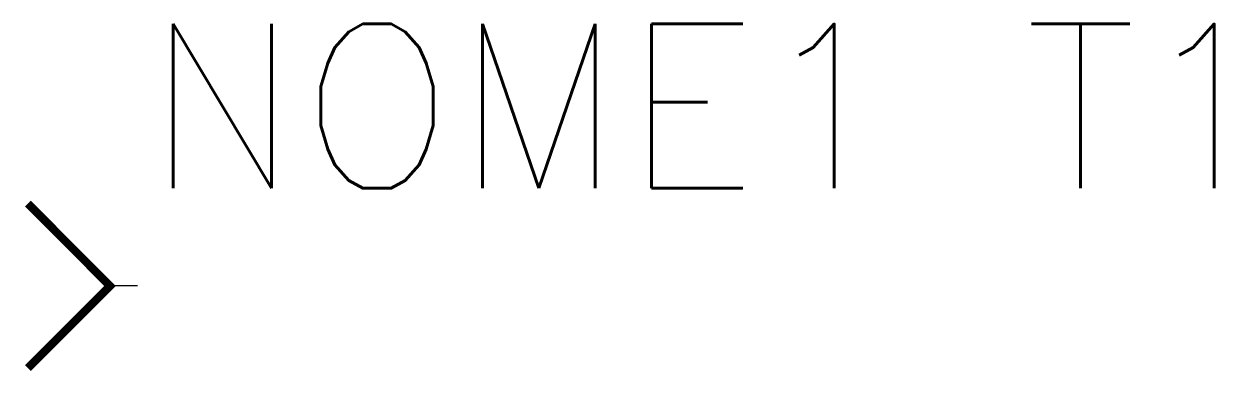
# Model space of a CAD drawing. Header units: millimetres. Extents: x 1768.7 to 1783.2, y 2315.1 to 2319.3.
import ezdxf

# ---------------------------------------------------------------- set-up
doc = ezdxf.new("R2010")
doc.units = ezdxf.units.MM
doc.styles.add('ROMANS', font='romans.shx')

msp = doc.modelspace()

# ---------------------------------------------------------------- linework, layer by layer
at = {"linetype": 'ByBlock', "lineweight": 30}
msp.add_line((1770.081, 2316.119), (1769.746, 2316.119), dxfattribs=at)
at = {"const_width": 0.1}
msp.add_lwpolyline([(1768.746, 2315.119), (1769.746, 2316.119), (1768.746, 2317.119)], dxfattribs=at)

# ---------------------------------------------------------------- texts
at = {"style": 'ROMANS'}
for tag, p in [('NOME1', (1770.172, 2317.307)), ('T1', (1780.888, 2317.307))]:
    msp.add_attdef(tag, p, '', height=2, dxfattribs=at)

doc.saveas('drawing.dxf')
